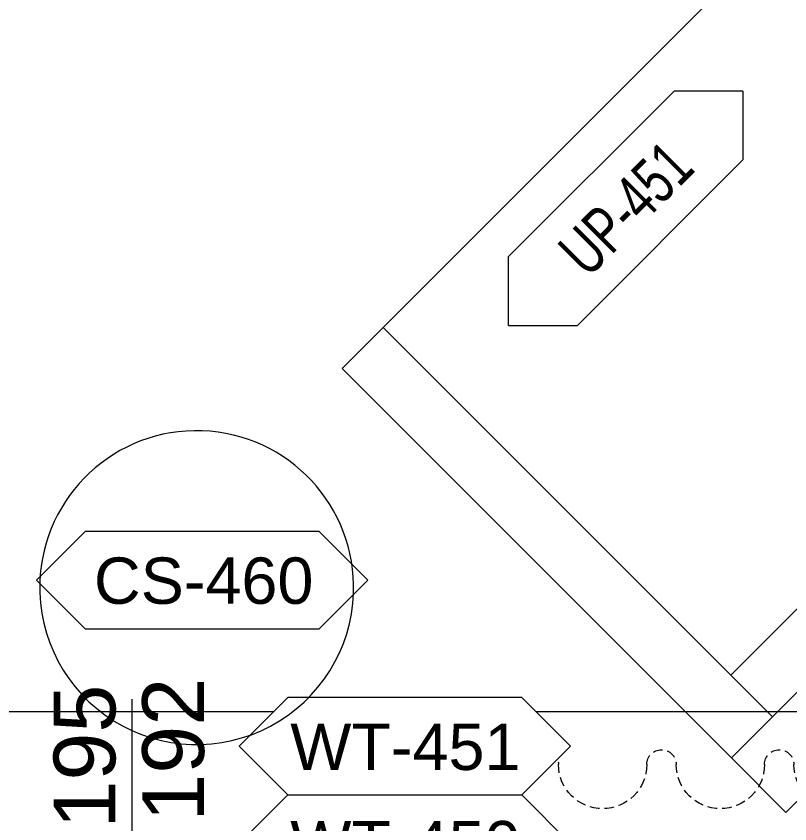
# Model space of a CAD drawing. Header units: centimetres. Extents: x 118932 to 154602, y -32682 to -23521.
# Drawn here: x 140032.1 to 140132.3, y -31133.8 to -31029.3 of the extents above; entities that cross this region are included whole.
import ezdxf
from ezdxf.enums import TextEntityAlignment as Align

# ---------------------------------------------------------------- set-up
doc = ezdxf.new("R2010")
doc.units = ezdxf.units.CM
doc.header["$LTSCALE"] = 50
doc.header["$MEASUREMENT"] = 0
doc.linetypes.add('HIDDEN', pattern=[0.375, 0.25, -0.125])
for name, color, linetype, lineweight, true_color in [('GEN_00_BL_Yazı', 7, 'Continuous', 0, 0x4f5250), ('GEN_02_TF_Mobilya', 7, 'Continuous', 5, 0x745e3d), ('GEN_02_TF_Pencere', 7, 'Continuous', 9, 0x6093ac), ('GEN_06_GR_İnce', 7, 'Continuous', 13, 0xb0b0a9)]:
    doc.layers.add(name, color=color, linetype=linetype, lineweight=lineweight, true_color=true_color)
doc.layers.add('GEN_02_TF_Halı', color=7, linetype='Continuous', lineweight=5, true_color=0x903373, transparency=0.8)
doc.styles.add('ARIAL', font='arial.ttf')
doc.styles.add('Arial_6', font='arial.ttf', dxfattribs={"height": 59.5325})

# ---------------------------------------------------------------- blocks, each defined once
blk = doc.blocks.new('P30_')
at = {"layer": 'GEN_02_TF_Pencere'}
blk.add_line((206675.05, -26335.82), (206675.05, -26285.81), dxfattribs=at)
at = {"layer": 'GEN_02_TF_Pencere', "lineweight": 30, "transparency": 33554687, "style": 'ARIAL'}
for s, p in [('192', (206684.37, -26301.69)), ('195', (206672.89, -26302.58))]:
    blk.add_text(s, height=8, rotation=90, dxfattribs=at).set_placement(p)
blk = doc.blocks.new('DOGRAMA LEVEL 0 B BLOK')
at = {"layer": 'GEN_06_GR_İnce'}
blk.add_blockref('P30_', (-206301.71, 24514.21, 0), dxfattribs=at)
blk = doc.blocks.new('FFE-Tag')
at = {"color": 0}
blk.add_wipeout([(-8.761, 0), (-6.189, 2.572), (6.189, 2.572), (8.761, 0), (6.189, -2.572), (-6.189, -2.572)], dxfattribs=at).dxf.layer = 'GEN_00_BL_Yazı'
at = {"layer": 'GEN_00_BL_Yazı', "color": 0}
for p, q in [((-8.761, 0), (-6.189, 2.572)), ((6.189, 2.572), (-6.189, 2.572)), ((8.761, 0), (6.189, 2.572)), ((-8.761, 0), (-6.189, -2.572)), ((8.761, 0), (6.189, -2.572)), ((-6.189, -2.572), (6.189, -2.572))]:
    blk.add_line(p, q, dxfattribs=at)
blk = doc.blocks.new('CS-460_SideTable_R40')
at = {"layer": 'GEN_00_BL_Yazı', "xscale": 24.48801272789115, "yscale": 24.48801272789115, "zscale": 24.48801272789115, "rotation": 181.9776773082424}
blk.add_blockref('FFE-Tag', (-6.7, -10), dxfattribs=at)
at = {"layer": 'GEN_02_TF_Mobilya'}
for start, end in [(360, 180), (180, 360)]:
    blk.add_arc((0, 0), 203.2, start, end, dxfattribs=at)
at = {"layer": 'GEN_00_BL_Yazı', "insert": (134.3, -34.4), "char_height": 60, "attachment_point": 1, "rotation": 181.9777, "style": 'Arial_6'}
blk.add_mtext('CS-460', dxfattribs=at)
blk = doc.blocks.new('UP-451_LoungeChair')
at = {"layer": 'GEN_02_TF_Mobilya'}
for p, q in [((-406.4, 406.4), (-331.4, 406.4)), ((-406.4, -144.9), (-406.4, 406.4)), ((-331.4, 406.4), (331.4, 406.4)), ((-331.4, 406.4), (-331.4, -126.6)), ((-331.4, -126.6), (-331.4, -306.4)), ((-406.4, -306.4), (-406.4, -144.9)), ((-331.4, -230.2), (331.4, -230.2)), ((406.4, -306.4), (-406.4, -306.4)), ((-406.4, -306.4), (-406.4, -406.4)), ((-406.4, -406.4), (406.4, -406.4))]:
    blk.add_line(p, q, dxfattribs=at)
at = {"layer": 'GEN_00_BL_Yazı', "xscale": -24.48801272789174, "yscale": 24.48801272789174, "zscale": 24.48801272789174, "rotation": 179.9999999999789}
blk.add_blockref('FFE-Tag', (0, 293.4), dxfattribs=at)
at = {"layer": 'GEN_00_BL_Yazı', "style": 'Arial_6', "width": 0.7}
blk.add_attdef('KOD', text='', height=60, rotation=360, dxfattribs=at).set_placement((0, 293.4), align=Align.MIDDLE_CENTER)
blk = doc.blocks.new('Drapery Nest - Drape-V396-TYPE F')
at = {"layer": 'GEN_02_TF_Mobilya', "linetype": 'HIDDEN'}
for points in [[(0, 95.25, -1), (0, 133.35, 1), (0, 247.65, -1), (0, 285.75, 1), (0, 400.05, -1), (0, 438.15, 1), (0, 400.05, -1), (0, 285.75, 1), (0, 247.65, -1), (0, 133.35, 1), (0, 95.25, -1), (0, -19.05, 1)], [(0, -361.95, -1), (0, -323.85, 1), (0, -209.55, -1), (0, -171.45, 1), (0, -57.15, -1), (0, -19.05, 1), (0, -57.15, -1), (0, -171.45, 1), (0, -209.55, -1), (0, -323.85, 1), (0, -361.95, -1), (0, -476.25, 1)]]:
    blk.add_lwpolyline(points, format="xyb", close=True, dxfattribs=at)
blk = doc.blocks.new('WT-450_BlackoutCurtains')
at = {"layer": 'GEN_00_BL_Yazı', "xscale": 2.448801272789173, "yscale": 2.448801272789173, "zscale": 2.448801272789173, "rotation": 134.9999999999806}
blk.add_blockref('FFE-Tag', (0, 0), dxfattribs=at)
at = {"layer": 'GEN_00_BL_Yazı', "insert": (8.41, -12.55), "char_height": 6, "width": 35.7298, "attachment_point": 1, "rotation": 135, "style": 'Arial_6'}
blk.add_mtext('WT-450', dxfattribs=at)
blk = doc.blocks.new('WT-451_SheerCurtain')
at = {"layer": 'GEN_00_BL_Yazı', "xscale": 2.448801272789174, "yscale": 2.448801272789174, "zscale": 2.448801272789174, "rotation": 134.9999999999815}
blk.add_blockref('FFE-Tag', (0, 0), dxfattribs=at)
at = {"layer": 'GEN_00_BL_Yazı', "insert": (8.41, -12.55), "char_height": 6, "attachment_point": 1, "rotation": 135, "style": 'Arial_6'}
blk.add_mtext('WT-451', dxfattribs=at)
blk = doc.blocks.new('b blok level 0 tefriş')
at = {"layer": 'GEN_02_TF_Halı', "elevation": 0}
blk.add_lwpolyline([(754.06, -1134.64), (974.06, -1134.64), (974.06, -1554.64), (754.06, -1554.64)], close=True, dxfattribs=at)
at = {"xscale": -0.1000000000000026, "yscale": 0.1000000000000026, "zscale": 0.1000000000000003, "rotation": 90}
blk.add_blockref('Drapery Nest - Drape-V396-TYPE F', (870.51, -1561.46, 0), dxfattribs=at)
at = {"rotation": 224.9999999999999}
blk.add_blockref('WT-450_BlackoutCurtains', (841.08, -1571.7, 0), dxfattribs=at)
blk.add_blockref('WT-451_SheerCurtain', (841.08, -1559.1, 0), dxfattribs=at)
at = {"xscale": 0.1000000000000037, "yscale": 0.1000000000000037, "zscale": 0.1000000000000037, "rotation": 178.0223226917576}
blk.add_blockref('CS-460_SideTable_R40', (814.14, -1538.56, 0), dxfattribs=at)
at = {"xscale": 0.1000000000000001, "yscale": 0.1000000000000001, "zscale": 0.1000000000000001, "rotation": 44.99999999999994}
blk.add_blockref('UP-451_LoungeChair', (890.44, -1510.19, 0), dxfattribs=at).add_auto_attribs({'KOD': 'UP-451'})

msp = doc.modelspace()

# ---------------------------------------------------------------- block references
msp.add_blockref('DOGRAMA LEVEL 0 B BLOK', (139673.81, -29346.08, 0))

# ---------------------------------------------------------------- next in the draw order: block references
msp.add_blockref('b blok level 0 tefriş', (139241.38, -29564.69, 0))

doc.saveas('drawing.dxf')
